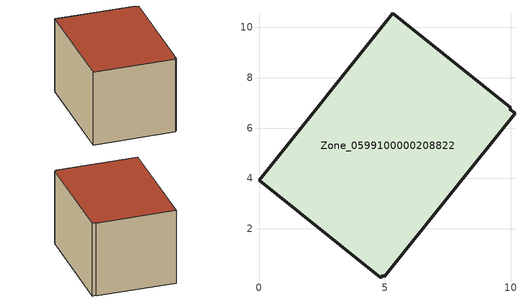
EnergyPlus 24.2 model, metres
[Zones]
Zone_0599100000208822
 floor ground (C_G): 10,6.81 9.96,6.75 10.17,6.58 4.98,0.09 4.91,0.15 4.84,0.06 0,3.92 5.31,10.56 z0.45
 wall outside (C_F): 4.98,0.09 10.17,6.58 9.96,6.75 10,6.81 5.31,10.56 0,3.92 4.84,0.06 4.91,0.15 4.98,0.09 z0.45:6.33
 roof outside (C_R): 4.91,0.15 4.98,0.09 10.17,6.58 9.96,6.75 10,6.81 5.31,10.56 0,3.92 4.84,0.06 z6.33
[BUILDING]
Pand.0599100000208822: North Axis=0; Terrain=City; Loads Convergence Tolerance Value=0.04; Temperature Convergence Tolerance Value=0.4; Solar Distribution=FullExterior; Maximum Number of Warmup Days=25; Minimum Number of Warmup Days=1
[Site:Location]
Rotterdam.The.Hague.AP_ZH_NLD Design_Conditions: Latitude=51.96; Longitude=4.45; Time Zone=1; Elevation=-4.5
[SITE:GROUNDTEMPERATURE:BUILDINGSURFACE]
18, 18, 18, 18, 18, 18, 18, 18, 18, 18, 18, 18
[MATERIAL] Thermal Absorptance=0.9; Solar Absorptance=0.7; Visible Absorptance=0.7
Name | Roughness | Thickness | Conductivity | Density | Specific Heat
G.TC.1946-1964 | MediumSmooth | 0.15 | 1 | 540 | 1210
F.TC.1946-1964 | Rough | 0.3 | 0.857143 | 1920 | 840
R.TC.1946-1964 | MediumRough | 0.2 | 0.235294 | 1500 | 1000
[CONSTRUCTION]
C_G: G.TC.1946-1964
C_F: F.TC.1946-1964
C_R: R.TC.1946-1964
[ZONE]
Zone_0599100000208822: Type=1; Multiplier=1; Ceiling Height=Autocalculate; Volume=Autocalculate; Floor Area=autocalculate; Part of Total Floor Area=Yes
[ZONEINFILTRATION:DESIGNFLOWRATE]
Infil_Zone_0599100000208822: Zone or ZoneList or Space or SpaceList=Zone_0599100000208822; Schedule=AlwaysOn; Design Flow Rate Calculation Method=Flow/Area; Flow Rate per Floor Area=0.003; Constant Term Coefficient=1; Temperature Term Coefficient=0; Velocity Term Coefficient=0; Velocity Squared Term Coefficient=0
[HVACTEMPLATE:ZONE:IDEALLOADSAIRSYSTEM]
Zone_0599100000208822: Maximum Heating Supply Air Temperature=50; Minimum Cooling Supply Air Temperature=13; Maximum Heating Supply Air Humidity Ratio=0.0156; Minimum Cooling Supply Air Humidity Ratio=0.0077; Heating Limit=NoLimit; Cooling Limit=NoLimit; Dehumidification Control Type=ConstantSensibleHeatRatio; Cooling Sensible Heat Ratio=0.7; Dehumidification Setpoint=60; Humidification Control Type=None; Humidification Setpoint=30; Outdoor Air Method=None; Outdoor Air Flow Rate per Person=0.00944; Outdoor Air Flow Rate per Zone Floor Area=0; Outdoor Air Flow Rate per Zone=0; Demand Controlled Ventilation Type=None; Outdoor Air Economizer Type=NoEconomizer; Heat Recovery Type=None; Sensible Heat Recovery Effectiveness=0.7; Latent Heat Recovery Effectiveness=0.65
[ZONECONTROL:THERMOSTAT]
ThermostatControl_Zone_0599100000208822: Zone or ZoneList=Zone_0599100000208822; Control Type Schedule=DualSetpointControlType; Control 1=Thermostat_Zone_0599100000208822; Temperature Difference Between Cutout And Setpoint=0
[THERMOSTATSETPOINT:DUALSETPOINT]
Thermostat_Zone_0599100000208822: Heating Setpoint Temperature Schedule=HeatingSetpoint_Zone_0599100000208822; Cooling Setpoint Temperature Schedule=CoolingSetpoint_Zone_0599100000208822
[SCHEDULE:COMPACT]
HeatingSetpoint_Zone_0599100000208822: Through: 12/31, For: AllDays, Until: 24:00, 21
CoolingSetpoint_Zone_0599100000208822: Through: 12/31, For: AllDays, Until: 24:00, 24
DualSetpointControlType: Through: 12/31, For: AllDays, Until: 24:00, 4
AlwaysOn: Through: 12/31, For: AllDays, Until: 24:00, 1
